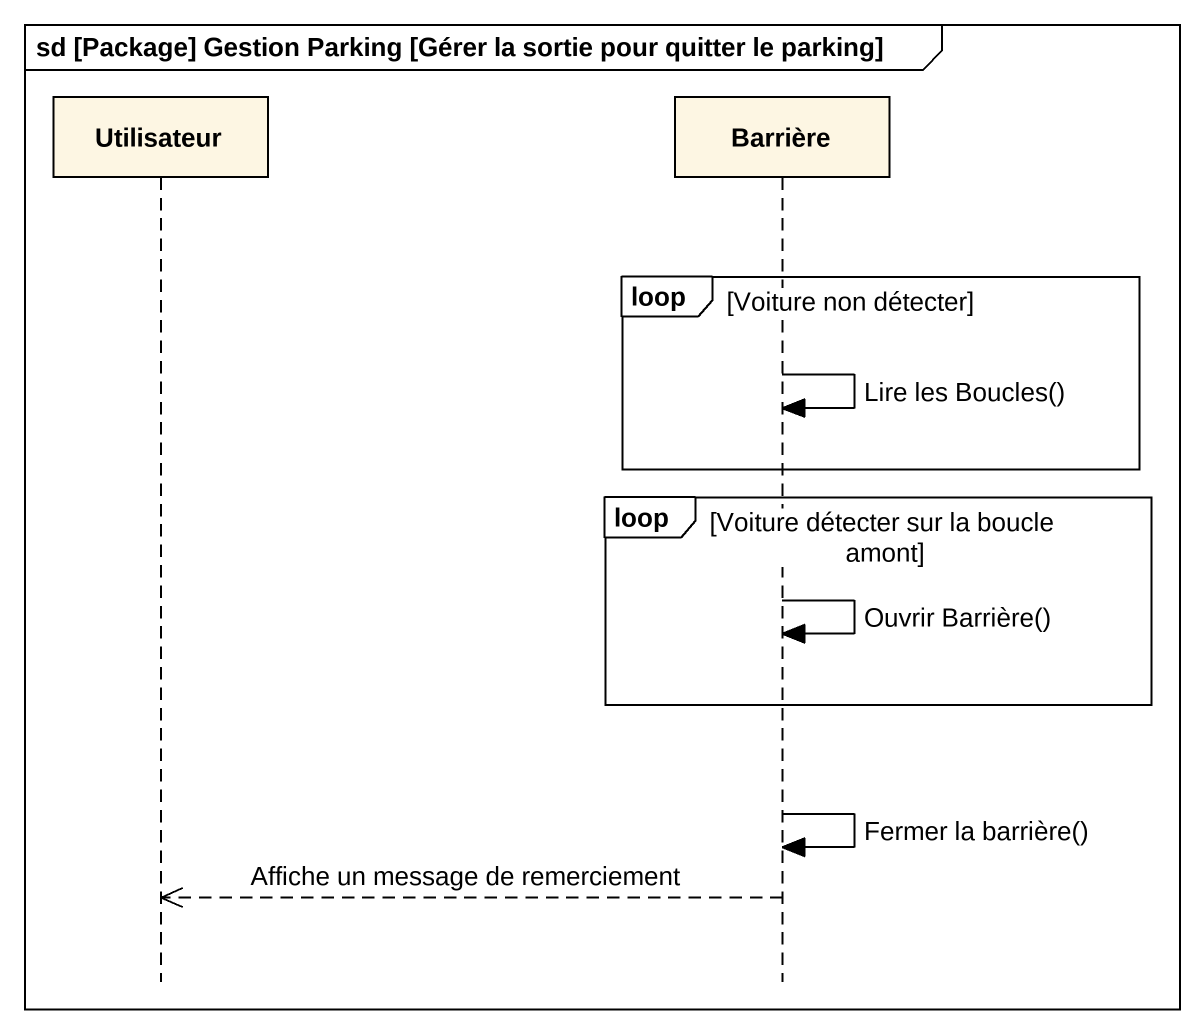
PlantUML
@startuml
mainframe sd [Package] Gestion Parking [Gérer la sortie pour quitter le parking]
hide footbox
participant Utilisateur
participant Barrière

loop Voiture non détecter
  Barrière -> Barrière : Lire les Boucles()
end
loop Voiture détecter sur la boucle amont
  Barrière -> Barrière : Ouvrir Barrière()
end
Barrière -> Barrière : Fermer la barrière()
Barrière -->> Utilisateur : Affiche un message de remerciement
@enduml
